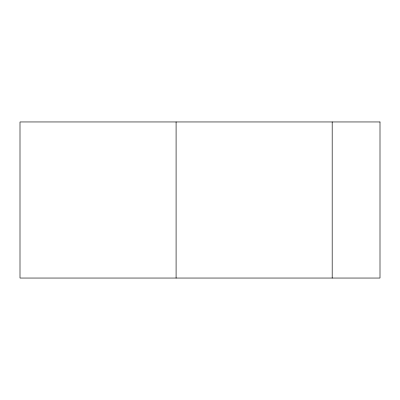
<?xml version="1.0" encoding="UTF-8"?>
<svg xmlns="http://www.w3.org/2000/svg" width="400" height="400" viewBox="0 0 400 400"><rect width="100%" height="100%" fill="white"/><g stroke="black" fill="none" stroke-linecap="round" stroke-linejoin="round"><path stroke-width="0.6" d="M332.185 121.955L332.185 278.045M176.09 121.955L176.09 278.045M380 121.955L20 121.955L20 278.045L380 278.045L380 121.955"/></g></svg>
